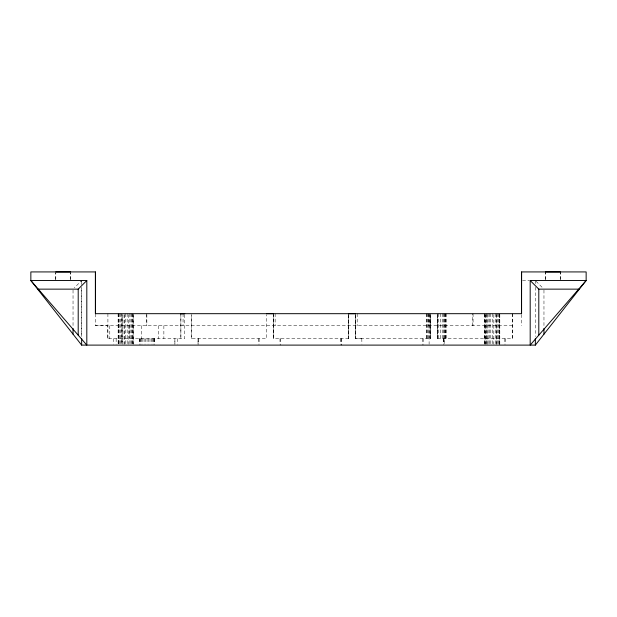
<?xml version="1.0" encoding="UTF-8"?>
<svg xmlns="http://www.w3.org/2000/svg" width="617" height="617" viewBox="0 0 617 617"><rect width="100%" height="100%" fill="white"/><g stroke="black" fill="none" stroke-linecap="round" stroke-linejoin="round"><path stroke-width="0.46" stroke-dasharray="3.08 2.31" d="M81.645 288.054L81.645 336.55L81.645 287.283M81.645 281.398L81.645 284.252L81.645 280.534L74.364 287.823M512.403 325.737L95.419 325.745L95.419 313.683M191.648 338.648L191.648 314.647L191.656 338.648L266.59 338.648L266.544 314.647M273.632 313.683L273.632 338.648L348.536 338.648L348.536 313.683M430.465 313.675L430.458 338.648L355.438 338.648L355.438 313.683M512.457 313.683L512.457 338.648L437.422 338.648L437.422 314.639M472.545 325.737L472.545 313.683M512.318 313.683L512.488 338.648M55.661 279.578L55.677 272.884M55.785 279.594L55.823 271.912M70.477 279.578L70.485 272.884M70.593 279.594L70.631 271.912M545.544 279.578L545.544 271.896M545.652 279.578L545.675 271.927M560.352 279.578L560.352 271.896M560.467 279.578L560.483 271.927M522.522 280.534L529.232 280.534M95.419 325.745L107.906 325.737M361.924 338.664L355.562 338.648L355.562 314.639M536.019 281.198L542.636 287.823M543.963 290.106L543.963 327.457M535.355 280.534L535.355 284.252M535.355 287.283L535.355 336.55M521.496 314.616L521.496 325.745M505.076 338.648L505.076 344.186M504.984 338.648L504.914 344.186M499.816 314.631L499.816 345.104M499.616 313.683L499.662 345.104M499.222 314.631L499.222 345.104M499.176 313.683L499.176 344.155M498.497 313.683L498.536 345.104M497.611 313.683L497.649 345.104M496.538 314.631L496.538 345.104M496.508 313.683L496.508 344.155M495.227 313.683L495.258 345.104M493.847 314.631L493.808 344.155M492.297 313.683L492.327 345.104M490.785 313.683L490.816 345.104M489.366 313.683L489.397 345.104M488.086 313.683L488.124 345.104M487.006 314.631L487.006 345.104M486.975 313.683L486.975 344.155M486.057 313.683L486.088 345.104M485.394 314.631L485.363 344.155M484.962 314.631L484.962 345.104M484.923 313.683L484.923 344.155M484.769 313.683L484.8 345.104M473.069 313.683L473.069 325.737M446.268 313.675L446.268 338.648M445.775 313.675L445.775 338.648M445.543 313.675L445.543 338.648M444.865 313.675L444.865 338.648M444.171 313.675L444.171 344.155M443.955 338.648L443.955 344.186M443.854 338.648L443.854 344.186M443.785 338.648L443.785 344.186M443.677 313.675L443.677 338.648M442.212 313.675L442.212 338.648M440.523 313.675L440.523 338.648M438.648 313.675L438.648 338.648M437.584 314.639L437.584 338.648M437.492 313.675L437.422 338.648M429.586 313.675L429.586 338.648M429.108 314.631L429.108 344.155M428.892 313.683L428.892 325.737M428.368 313.675L428.368 338.648M427.458 313.675L427.458 338.648M426.871 313.675L426.871 338.648M426.663 313.675L426.663 338.648M423.054 338.648L423.046 344.186M422.923 338.648L422.923 345.104M361.801 338.648L361.924 344.186M357.189 313.683L357.189 325.737M355.438 314.639L355.438 338.648M348.582 314.639L348.582 338.648M348.536 314.639L348.536 338.648M341.779 338.648L341.779 345.104M341.124 338.648L341.124 345.104M340.692 338.648L340.692 344.186M280.388 338.648L280.388 345.104M279.995 338.648L279.995 344.186M275.143 313.683L275.143 325.737M259.117 338.648L259.179 344.186M258.7 338.648L258.7 344.186M198.481 338.648L198.481 344.186M184.684 314.639L184.684 338.648L107.258 338.648L107.258 325.745M183.079 313.683L183.048 325.737M177.272 338.648L177.272 344.186M163.867 325.737L163.867 338.648M158.7 325.737L158.7 338.648M154.551 338.648L154.551 344.186M154.404 338.648L154.404 344.186M153.965 338.648L153.965 344.186M153.286 338.648L153.286 344.186M152.376 338.648L152.376 344.186M151.265 338.648L151.265 344.186M149.985 338.648L149.985 344.186M148.574 338.648L148.574 344.186M147.062 338.648L147.062 344.186M146.854 314.608L146.854 325.737M146.43 313.683L146.43 325.737M145.543 338.648L145.543 344.186M144.123 338.648L144.123 344.186M142.851 338.648L142.851 344.186M141.74 338.648L141.74 344.186M141.478 325.737L141.478 338.648M140.815 338.648L140.815 344.186M140.121 338.648L140.121 344.186M139.689 338.648L139.689 344.186M139.535 338.648L139.535 344.186M132.971 313.683L132.979 344.155M132.532 313.683L132.547 344.155M131.837 313.683L131.868 344.155M130.974 313.683L130.974 344.155M129.84 313.683L129.871 344.155M129.423 325.737L129.423 338.648M128.56 314.631L128.598 344.155M127.148 313.683L127.179 344.155M125.637 313.683L125.667 344.155M124.156 314.631L124.156 344.155M124.117 314.631L124.117 344.155M121.456 313.683L121.456 344.155L121.426 314.631M120.315 313.683L120.346 344.155M119.39 313.683L119.428 344.155M118.726 313.683L118.726 344.155M118.703 313.683L118.703 344.155M118.263 313.683L118.294 344.155M118.109 313.683L118.148 344.155M116.15 338.648L116.15 344.186M113.459 338.648L113.459 344.186M109.787 325.737L109.787 338.648M107.906 313.683L107.906 338.648M73.037 290.106L73.037 327.457M180.866 313.683L180.866 338.648L180.866 313.683M430.334 314.647L430.334 338.648L430.334 314.639M273.632 338.648L273.632 314.639L273.586 338.648M198.057 344.186L198.057 338.648L197.995 344.186M174.904 344.186L174.904 338.648L174.881 344.186M133.141 344.155L133.141 313.683L133.118 344.155M122.737 344.155L122.737 314.631L122.706 344.155"/><path stroke-width="0.93" d="M95.419 313.683L95.419 271.927L30.85 271.927L30.85 280.534L81.645 345.104L535.355 345.104L586.15 280.534L586.15 271.927L521.581 271.927L521.496 313.691L95.419 313.683L95.419 271.927M78.205 335.17L78.205 289.142L86.812 280.534L30.85 280.534L86.812 345.104L86.812 280.534M55.823 271.912L70.631 271.912M545.544 271.896L560.352 271.896M530.188 280.534L586.15 280.534L530.188 345.104L530.188 280.534L538.795 289.142L538.795 335.17M37.622 289.142L78.205 289.142M538.795 289.142L579.378 289.142M348.536 313.683L355.438 313.683M266.529 313.675L273.632 313.683M543.963 328.414L543.963 334.159M535.355 338.363L535.355 345.104M521.581 271.927L521.581 313.683M81.645 338.363L81.645 345.104M73.037 328.414L73.037 334.159M184.684 313.675L180.866 313.691L184.684 313.675"/></g></svg>
